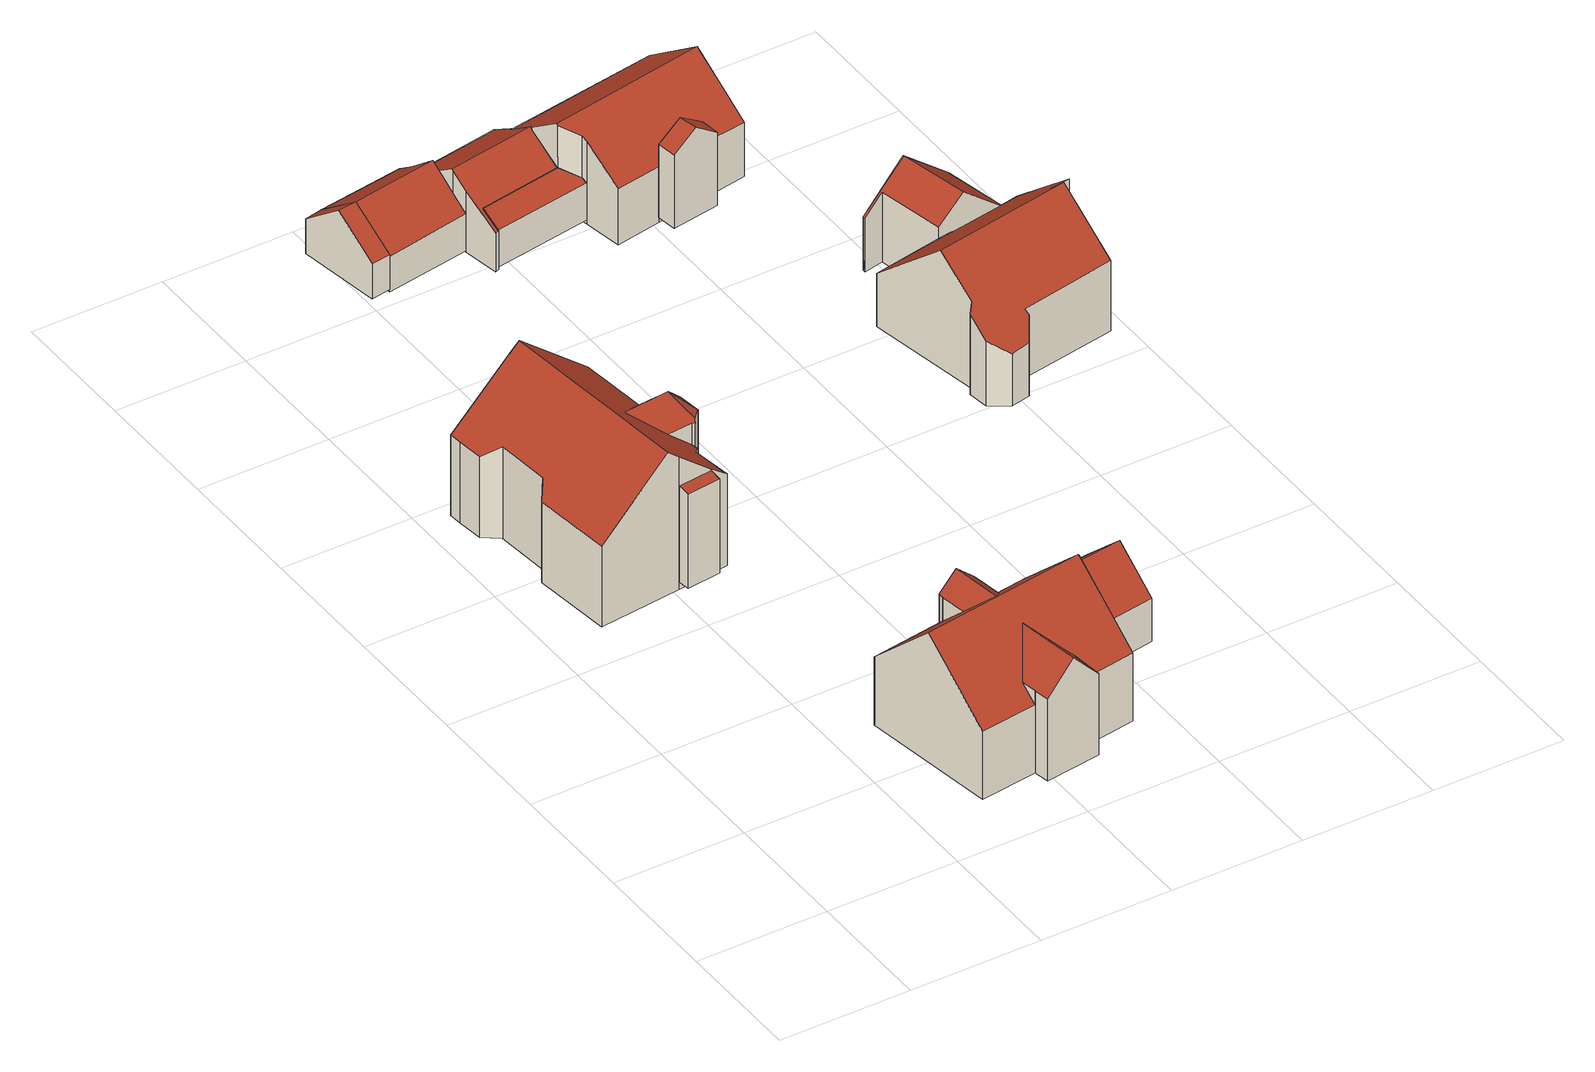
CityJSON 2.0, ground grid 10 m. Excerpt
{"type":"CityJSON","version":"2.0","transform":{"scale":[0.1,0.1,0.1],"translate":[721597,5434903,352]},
"CityObjects":{
"building1":{"type":"Building","attributes":{"Gemeindeschluessel":"09375181","HoeheDach":"365.960","HoeheGrund":"354.470","Methode":"2000","NiedrigsteTraufeDesGebaeudes":"360.975","Geometrietyp2DReferenz":"3000","measuredHeight":11.49,"function":"31001_1000","roofType":"3100"},"address":[{"Country":"Germany","Locality":"Pettendorf","ThoroughfareName":"Alte Straße 22"}],"geometry":[{"type":"Solid","lod":"2","boundaries":[[[[0,1,2]],[[3,4,5,6,7,8,9,0,2,10,11,12,13]],[[14,15,16,17,18,19]],[[20,21,22,23]],[[24,25,26,20,23,27,28,29,30,31,16,15,32,33,34,35,36,37,38,39]],[[23,22,40,27]],[[41,42,14,19,43]],[[38,6,5,39]],[[30,29,44,3,13]],[[19,18,43]],[[33,45,1,0,34]],[[24,46,47,25]],[[27,40,48,28]],[[34,0,9,35]],[[26,49,21,20]],[[32,42,41,50,45,33]],[[30,13,12,31]],[[37,7,6,38]],[[31,12,51,17,16]],[[50,41,43]],[[3,44,48,40,22,21,49,47,46,4]],[[15,14,42,32]],[[28,48,44,29]],[[36,8,7,37]],[[10,2,1,45,50,43]],[[24,39,5,4,46]],[[25,47,49,26]],[[10,43,18,17,51,11]],[[11,51,12]],[[35,9,8,36]]]],"semantics":{"surfaces":[{"type":"WallSurface","Flaeche":"1.565","Z_MAX":"8.280","Z_MAX_ASL":"362.750","Z_MIN":"6.661","Z_MIN_ASL":"361.131"},{"type":"RoofSurface","Dachneigung":"49.963","Dachorientierung":"83.417","Flaeche":"96.756","Z_MAX":"11.490","Z_MAX_ASL":"365.960","Z_MIN":"6.661","Z_MIN_ASL":"361.131"},{"type":"WallSurface","Flaeche":"12.165","Z_MAX":"8.453","Z_MAX_ASL":"362.923","Z_MIN":"0.000","Z_MIN_ASL":"354.470"},{"type":"WallSurface","Flaeche":"9.847","Z_MAX":"7.393","Z_MAX_ASL":"361.863","Z_MIN":"0.000","Z_MIN_ASL":"354.470"},{"type":"GroundSurface","Flaeche":"169.795","Z_MAX":"0.000","Z_MAX_ASL":"354.470","Z_MIN":"0.000","Z_MIN_ASL":"354.470"},{"type":"WallSurface","Flaeche":"13.181","Z_MAX":"6.507","Z_MAX_ASL":"360.977","Z_MIN":"0.000","Z_MIN_ASL":"354.470"},{"type":"RoofSurface","Dachneigung":"42.994","Dachorientierung":"83.411","Flaeche":"2.469","Z_MAX":"10.130","Z_MAX_ASL":"364.600","Z_MIN":"8.207","Z_MIN_ASL":"362.677"},{"type":"WallSurface","Flaeche":"25.214","Z_MAX":"10.729","Z_MAX_ASL":"365.199","Z_MIN":"0.000","Z_MIN_ASL":"354.470"},{"type":"WallSurface","Flaeche":"60.490","Z_MAX":"11.490","Z_MAX_ASL":"365.960","Z_MIN":"0.000","Z_MIN_ASL":"354.470"},{"type":"RoofSurface","Dachneigung":"46.150","Dachorientierung":"46.345","Flaeche":"1.358","Z_MAX":"10.130","Z_MAX_ASL":"364.600","Z_MIN":"8.323","Z_MIN_ASL":"362.793"},{"type":"WallSurface","Flaeche":"2.407","Z_MAX":"8.280","Z_MAX_ASL":"362.750","Z_MIN":"0.000","Z_MIN_ASL":"354.470"},{"type":"WallSurface","Flaeche":"40.074","Z_MAX":"6.509","Z_MAX_ASL":"360.979","Z_MIN":"0.000","Z_MIN_ASL":"354.470"},{"type":"WallSurface","Flaeche":"6.721","Z_MAX":"6.507","Z_MAX_ASL":"360.977","Z_MIN":"0.000","Z_MIN_ASL":"354.470"},{"type":"WallSurface","Flaeche":"4.140","Z_MAX":"6.667","Z_MAX_ASL":"361.137","Z_MIN":"0.000","Z_MIN_ASL":"354.470"},{"type":"WallSurface","Flaeche":"31.154","Z_MAX":"7.396","Z_MAX_ASL":"361.866","Z_MIN":"0.000","Z_MIN_ASL":"354.470"},{"type":"WallSurface","Flaeche":"12.035","Z_MAX":"8.447","Z_MAX_ASL":"362.917","Z_MIN":"0.000","Z_MIN_ASL":"354.470"},{"type":"WallSurface","Flaeche":"46.686","Z_MAX":"6.671","Z_MAX_ASL":"361.141","Z_MIN":"0.000","Z_MIN_ASL":"354.470"},{"type":"WallSurface","Flaeche":"10.857","Z_MAX":"8.529","Z_MAX_ASL":"362.999","Z_MIN":"0.000","Z_MIN_ASL":"354.470"},{"type":"WallSurface","Flaeche":"2.408","Z_MAX":"8.281","Z_MAX_ASL":"362.751","Z_MIN":"0.000","Z_MIN_ASL":"354.470"},{"type":"RoofSurface","Dachneigung":"46.237","Dachorientierung":"120.565","Flaeche":"1.376","Z_MAX":"10.130","Z_MAX_ASL":"364.600","Z_MIN":"8.305","Z_MIN_ASL":"362.775"},{"type":"RoofSurface","Dachneigung":"48.292","Dachorientierung":"263.425","Flaeche":"108.342","Z_MAX":"11.490","Z_MAX_ASL":"365.960","Z_MIN":"6.505","Z_MIN_ASL":"360.975"},{"type":"WallSurface","Flaeche":"13.186","Z_MAX":"8.217","Z_MAX_ASL":"362.687","Z_MIN":"0.000","Z_MIN_ASL":"354.470"},{"type":"WallSurface","Flaeche":"41.938","Z_MAX":"10.821","Z_MAX_ASL":"365.291","Z_MIN":"0.000","Z_MIN_ASL":"354.470"},{"type":"WallSurface","Flaeche":"23.842","Z_MAX":"7.384","Z_MAX_ASL":"361.854","Z_MIN":"0.000","Z_MIN_ASL":"354.470"},{"type":"RoofSurface","Dachneigung":"44.706","Dachorientierung":"173.592","Flaeche":"7.949","Z_MAX":"10.130","Z_MAX_ASL":"364.600","Z_MIN":"8.279","Z_MIN_ASL":"362.749"},{"type":"WallSurface","Flaeche":"60.401","Z_MAX":"11.490","Z_MAX_ASL":"365.960","Z_MIN":"0.000","Z_MIN_ASL":"354.470"},{"type":"WallSurface","Flaeche":"9.660","Z_MAX":"7.396","Z_MAX_ASL":"361.866","Z_MIN":"0.000","Z_MIN_ASL":"354.470"},{"type":"RoofSurface","Dachneigung":"44.742","Dachorientierung":"353.631","Flaeche":"7.939","Z_MAX":"10.130","Z_MAX_ASL":"364.600","Z_MIN":"8.280","Z_MIN_ASL":"362.750"},{"type":"WallSurface","Flaeche":"1.557","Z_MAX":"8.284","Z_MAX_ASL":"362.754","Z_MIN":"6.665","Z_MIN_ASL":"361.135"},{"type":"WallSurface","Flaeche":"8.470","Z_MAX":"7.379","Z_MAX_ASL":"361.849","Z_MIN":"0.000","Z_MIN_ASL":"354.470"}],"values":[[0,1,2,3,4,5,6,7,8,9,10,11,12,13,14,15,16,17,18,19,20,21,22,23,24,25,26,27,28,29]]}}]},
"building2":{"type":"Building","attributes":{"Gemeindeschluessel":"09375181","HoeheDach":"362.869","HoeheGrund":"355.080","Methode":"2000","NiedrigsteTraufeDesGebaeudes":"362.660","Geometrietyp2DReferenz":"3000","measuredHeight":7.79,"function":"51009_1610","roofType":"2100"},"geometry":[{"type":"Solid","lod":"2","boundaries":[[[[52,53,54,55]],[[55,54,56,57]],[[54,53,58,56]],[[59,58,53,52]],[[57,56,58,59]],[[57,59,52,55]]]],"semantics":{"surfaces":[{"type":"WallSurface","Flaeche":"19.841","Z_MAX":"7.582","Z_MAX_ASL":"362.662","Z_MIN":"0.000","Z_MIN_ASL":"355.080"},{"type":"WallSurface","Flaeche":"7.121","Z_MAX":"7.789","Z_MAX_ASL":"362.869","Z_MIN":"0.000","Z_MIN_ASL":"355.080"},{"type":"RoofSurface","Dachneigung":"77.416","Dachorientierung":"173.211","Flaeche":"2.499","Z_MAX":"7.789","Z_MAX_ASL":"362.869","Z_MIN":"7.580","Z_MIN_ASL":"362.660"},{"type":"WallSurface","Flaeche":"7.196","Z_MAX":"7.789","Z_MAX_ASL":"362.869","Z_MIN":"0.000","Z_MIN_ASL":"355.080"},{"type":"WallSurface","Flaeche":"20.395","Z_MAX":"7.789","Z_MAX_ASL":"362.869","Z_MIN":"0.000","Z_MIN_ASL":"355.080"},{"type":"GroundSurface","Flaeche":"2.439","Z_MAX":"0.000","Z_MAX_ASL":"355.080","Z_MIN":"0.000","Z_MIN_ASL":"355.080"}],"values":[[0,1,2,3,4,5]]}}]},
"building3":{"type":"Building","attributes":{"Gemeindeschluessel":"09375181","HoeheDach":"365.540","HoeheGrund":"355.106","Methode":"2000","NiedrigsteTraufeDesGebaeudes":"360.291","Geometrietyp2DReferenz":"3000","measuredHeight":10.43,"function":"31001_1000","roofType":"3100"},"address":[{"Country":"Germany","Locality":"Pettendorf","ThoroughfareName":"Alte Straße 27"}],"geometry":[{"type":"Solid","lod":"2","boundaries":[[[[60,61,62]],[[63,64,65,66,67]],[[68,69,70,71,72]],[[73,66,65,74,75]],[[76,77,78,79,74]],[[80,81,82,83,84]],[[81,80,85]],[[76,74,65,64]],[[86,87,88,89,90]],[[67,66,73,91,88]],[[60,83,82,61]],[[92,93,94,85,80]],[[80,84,95,92]],[[89,88,91]],[[96,95,84,83,60,62,97]],[[98,99,100,101]],[[76,64,63,87,86,93,92,95,96,98,101,69,68,77]],[[93,86,90,102,94]],[[67,88,87,63]],[[75,74,79]],[[97,62,61,82,81,85,94,102,71,70,100,99]],[[102,90,89,91,73,75,79,78,72,71]],[[101,100,70,69]],[[98,96,97,99]],[[68,72,78,77]]]],"semantics":{"surfaces":[{"type":"WallSurface","Flaeche":"2.628","Z_MAX":"7.394","Z_MAX_ASL":"362.500","Z_MIN":"5.185","Z_MIN_ASL":"360.291"},{"type":"WallSurface","Flaeche":"33.241","Z_MAX":"8.874","Z_MAX_ASL":"363.980","Z_MIN":"0.000","Z_MIN_ASL":"355.106"},{"type":"WallSurface","Flaeche":"42.540","Z_MAX":"10.434","Z_MAX_ASL":"365.540","Z_MIN":"0.000","Z_MIN_ASL":"355.106"},{"type":"RoofSurface","Dachneigung":"43.380","Dachorientierung":"81.616","Flaeche":"11.562","Z_MAX":"8.874","Z_MAX_ASL":"363.980","Z_MIN":"6.564","Z_MIN_ASL":"361.670"},{"type":"WallSurface","Flaeche":"22.237","Z_MAX":"6.624","Z_MAX_ASL":"361.730","Z_MIN":"0.000","Z_MIN_ASL":"355.106"},{"type":"RoofSurface","Dachneigung":"46.119","Dachorientierung":"261.616","Flaeche":"6.559","Z_MAX":"8.834","Z_MAX_ASL":"363.940","Z_MIN":"7.394","Z_MIN_ASL":"362.500"},{"type":"WallSurface","Flaeche":"1.873","Z_MAX":"7.395","Z_MAX_ASL":"362.501","Z_MIN":"5.529","Z_MIN_ASL":"360.635"},{"type":"WallSurface","Flaeche":"8.263","Z_MAX":"6.624","Z_MAX_ASL":"361.730","Z_MIN":"0.000","Z_MIN_ASL":"355.106"},{"type":"WallSurface","Flaeche":"24.905","Z_MAX":"6.590","Z_MAX_ASL":"361.696","Z_MIN":"0.000","Z_MIN_ASL":"355.106"},{"type":"RoofSurface","Dachneigung":"43.395","Dachorientierung":"261.595","Flaeche":"11.607","Z_MAX":"8.874","Z_MAX_ASL":"363.980","Z_MIN":"6.564","Z_MIN_ASL":"361.670"},{"type":"RoofSurface","Dachneigung":"46.115","Dachorientierung":"81.604","Flaeche":"6.559","Z_MAX":"8.834","Z_MAX_ASL":"363.940","Z_MIN":"7.394","Z_MIN_ASL":"362.500"},{"type":"WallSurface","Flaeche":"32.430","Z_MAX":"7.413","Z_MAX_ASL":"362.519","Z_MIN":"0.000","Z_MIN_ASL":"355.106"},{"type":"WallSurface","Flaeche":"2.839","Z_MAX":"7.413","Z_MAX_ASL":"362.519","Z_MIN":"0.000","Z_MIN_ASL":"355.106"},{"type":"WallSurface","Flaeche":"0.591","Z_MAX":"6.565","Z_MAX_ASL":"361.671","Z_MIN":"5.527","Z_MIN_ASL":"360.633"},{"type":"WallSurface","Flaeche":"24.584","Z_MAX":"8.834","Z_MAX_ASL":"363.940","Z_MIN":"0.000","Z_MIN_ASL":"355.106"},{"type":"WallSurface","Flaeche":"19.101","Z_MAX":"5.535","Z_MAX_ASL":"360.641","Z_MIN":"0.000","Z_MIN_ASL":"355.106"},{"type":"GroundSurface","Flaeche":"143.093","Z_MAX":"0.000","Z_MAX_ASL":"355.106","Z_MIN":"0.000","Z_MIN_ASL":"355.106"},{"type":"WallSurface","Flaeche":"85.184","Z_MAX":"10.434","Z_MAX_ASL":"365.540","Z_MIN":"0.000","Z_MIN_ASL":"355.106"},{"type":"WallSurface","Flaeche":"8.279","Z_MAX":"6.590","Z_MAX_ASL":"361.696","Z_MIN":"0.000","Z_MIN_ASL":"355.106"},{"type":"WallSurface","Flaeche":"0.606","Z_MAX":"6.564","Z_MAX_ASL":"361.670","Z_MIN":"5.514","Z_MIN_ASL":"360.620"},{"type":"RoofSurface","Dachneigung":"47.113","Dachorientierung":"351.501","Flaeche":"80.898","Z_MAX":"10.434","Z_MAX_ASL":"365.540","Z_MIN":"5.185","Z_MIN_ASL":"360.291"},{"type":"RoofSurface","Dachneigung":"47.662","Dachorientierung":"171.501","Flaeche":"79.066","Z_MAX":"10.434","Z_MAX_ASL":"365.540","Z_MIN":"5.514","Z_MIN_ASL":"360.620"},{"type":"WallSurface","Flaeche":"2.225","Z_MAX":"5.539","Z_MAX_ASL":"360.645","Z_MIN":"0.000","Z_MIN_ASL":"355.106"},{"type":"WallSurface","Flaeche":"1.998","Z_MAX":"5.531","Z_MAX_ASL":"360.637","Z_MIN":"0.000","Z_MIN_ASL":"355.106"},{"type":"WallSurface","Flaeche":"42.527","Z_MAX":"10.394","Z_MAX_ASL":"365.500","Z_MIN":"0.000","Z_MIN_ASL":"355.106"}],"values":[[0,1,2,3,4,5,6,7,8,9,10,11,12,13,14,15,16,17,18,19,20,21,22,23,24]]}}]},
"building4":{"type":"Building","attributes":{"Gemeindeschluessel":"09375181","HoeheDach":"361.760","HoeheGrund":"355.450","Methode":"1000","NiedrigsteTraufeDesGebaeudes":"358.881","Geometrietyp2DReferenz":"3000","measuredHeight":6.31,"function":"31001_2000","roofType":"3100"},"geometry":[{"type":"Solid","lod":"2","boundaries":[[[[103,104,105,106]],[[107,108,109,110]],[[111,112,113,114]],[[103,106,107,110,115,116]],[[108,107,106,105]],[[109,114,113,115,110]],[[113,112,116,115]],[[111,104,103,116,112]],[[109,108,105,104,111,114]]]],"semantics":{"surfaces":[{"type":"WallSurface","Flaeche":"22.914","Z_MAX":"3.439","Z_MAX_ASL":"358.889","Z_MIN":"0.000","Z_MIN_ASL":"355.450"},{"type":"WallSurface","Flaeche":"1.737","Z_MAX":"4.324","Z_MAX_ASL":"359.774","Z_MIN":"0.000","Z_MIN_ASL":"355.450"},{"type":"WallSurface","Flaeche":"21.478","Z_MAX":"3.444","Z_MAX_ASL":"358.894","Z_MIN":"0.000","Z_MIN_ASL":"355.450"},{"type":"RoofSurface","Dachneigung":"47.606","Dachorientierung":"351.449","Flaeche":"27.192","Z_MAX":"6.310","Z_MAX_ASL":"361.760","Z_MIN":"3.439","Z_MIN_ASL":"358.889"},{"type":"WallSurface","Flaeche":"3.743","Z_MAX":"4.320","Z_MAX_ASL":"359.770","Z_MIN":"0.000","Z_MIN_ASL":"355.450"},{"type":"WallSurface","Flaeche":"26.870","Z_MAX":"6.310","Z_MAX_ASL":"361.760","Z_MIN":"0.000","Z_MIN_ASL":"355.450"},{"type":"RoofSurface","Dachneigung":"47.600","Dachorientierung":"171.455","Flaeche":"26.637","Z_MAX":"6.310","Z_MAX_ASL":"361.760","Z_MIN":"3.431","Z_MIN_ASL":"358.881"},{"type":"WallSurface","Flaeche":"30.689","Z_MAX":"6.310","Z_MAX_ASL":"361.760","Z_MIN":"0.000","Z_MIN_ASL":"355.450"},{"type":"GroundSurface","Flaeche":"39.754","Z_MAX":"0.000","Z_MAX_ASL":"355.450","Z_MIN":"0.000","Z_MIN_ASL":"355.450"}],"values":[[0,1,2,3,4,5,6,7,8]]}}]},
"building5":{"type":"Building","attributes":{"Gemeindeschluessel":"09375181","HoeheDach":"358.460","HoeheGrund":"353.230","Methode":"2000","NiedrigsteTraufeDesGebaeudes":"355.968","Geometrietyp2DReferenz":"3000","measuredHeight":5.23,"function":"51009_1610","roofType":"3100"},"geometry":[{"type":"Solid","lod":"2","boundaries":[[[[117,118,119,120,121]],[[118,122,123,119]],[[124,125,117,121]],[[124,126,123,122,125]],[[119,123,126,120]],[[121,120,126,124]],[[125,122,118,117]]]],"semantics":{"surfaces":[{"type":"WallSurface","Flaeche":"26.020","Z_MAX":"5.230","Z_MAX_ASL":"358.460","Z_MIN":"0.000","Z_MIN_ASL":"353.230"},{"type":"RoofSurface","Dachneigung":"52.693","Dachorientierung":"170.672","Flaeche":"6.026","Z_MAX":"5.230","Z_MAX_ASL":"358.460","Z_MIN":"2.748","Z_MIN_ASL":"355.978"},{"type":"GroundSurface","Flaeche":"9.539","Z_MAX":"0.000","Z_MAX_ASL":"353.230","Z_MIN":"0.000","Z_MIN_ASL":"353.230"},{"type":"WallSurface","Flaeche":"25.980","Z_MAX":"5.230","Z_MAX_ASL":"358.460","Z_MIN":"0.000","Z_MIN_ASL":"353.230"},{"type":"RoofSurface","Dachneigung":"52.692","Dachorientierung":"350.655","Flaeche":"5.968","Z_MAX":"5.230","Z_MAX_ASL":"358.460","Z_MIN":"2.738","Z_MIN_ASL":"355.968"},{"type":"WallSurface","Flaeche":"3.970","Z_MAX":"2.750","Z_MAX_ASL":"355.980","Z_MIN":"0.000","Z_MIN_ASL":"353.230"},{"type":"WallSurface","Flaeche":"4.066","Z_MAX":"2.748","Z_MAX_ASL":"355.978","Z_MIN":"0.000","Z_MIN_ASL":"353.230"}],"values":[[0,1,2,3,4,5,6]]}}]},
"building6":{"type":"Building","attributes":{"Gemeindeschluessel":"09375181","HoeheDach":"358.451","HoeheGrund":"352.990","Methode":"1000","NiedrigsteTraufeDesGebaeudes":"355.944","Geometrietyp2DReferenz":"3000","measuredHeight":5.46,"function":"31001_2000","roofType":"3100"},"geometry":[{"type":"Solid","lod":"2","boundaries":[[[[127,126,128,129]],[[130,131,132,123]],[[133,130,123,126,127]],[[134,135,133,127,129]],[[129,128,136,134]],[[134,136,132,131,135]],[[135,131,130,133]],[[123,132,136,128,126]]]],"semantics":{"surfaces":[{"type":"WallSurface","Flaeche":"19.701","Z_MAX":"2.966","Z_MAX_ASL":"355.956","Z_MIN":"0.000","Z_MIN_ASL":"352.990"},{"type":"RoofSurface","Dachneigung":"52.498","Dachorientierung":"170.910","Flaeche":"27.129","Z_MAX":"5.461","Z_MAX_ASL":"358.451","Z_MIN":"2.954","Z_MIN_ASL":"355.944"},{"type":"WallSurface","Flaeche":"27.446","Z_MAX":"5.461","Z_MAX_ASL":"358.451","Z_MIN":"0.000","Z_MIN_ASL":"352.990"},{"type":"GroundSurface","Flaeche":"43.103","Z_MAX":"0.000","Z_MAX_ASL":"352.990","Z_MIN":"0.000","Z_MIN_ASL":"352.990"},{"type":"WallSurface","Flaeche":"4.419","Z_MAX":"3.947","Z_MAX_ASL":"356.937","Z_MIN":"0.000","Z_MIN_ASL":"352.990"},{"type":"WallSurface","Flaeche":"22.927","Z_MAX":"5.461","Z_MAX_ASL":"358.451","Z_MIN":"0.000","Z_MIN_ASL":"352.990"},{"type":"WallSurface","Flaeche":"19.628","Z_MAX":"2.980","Z_MAX_ASL":"355.970","Z_MIN":"0.000","Z_MIN_ASL":"352.990"},{"type":"RoofSurface","Dachneigung":"52.501","Dachorientierung":"350.910","Flaeche":"27.200","Z_MAX":"5.461","Z_MAX_ASL":"358.451","Z_MIN":"2.966","Z_MIN_ASL":"355.956"}],"values":[[0,1,2,3,4,5,6,7]]}}]},
"building7":{"type":"Building","attributes":{"Gemeindeschluessel":"09375181","HoeheDach":"358.860","HoeheGrund":"352.900","Methode":"2000","NiedrigsteTraufeDesGebaeudes":"356.032","Geometrietyp2DReferenz":"3000","measuredHeight":5.96,"function":"31001_2463","roofType":"3100","storeysAboveGround":1},"geometry":[{"type":"Solid","lod":"2","boundaries":[[[[137,138,139,140,141,142]],[[143,144,145,146]],[[137,147,148,138]],[[147,137,142,149]],[[150,151,152,153]],[[154,155,156,157]],[[144,143,158,159]],[[155,158,143,146,148,147,149,160,150,153,156]],[[153,152,157,156]],[[154,157,152,151,140,139,145,144,159]],[[150,160,141,140,151]],[[148,146,145,139,138]],[[155,154,159,158]],[[141,160,149,142]]]],"semantics":{"surfaces":[{"type":"RoofSurface","Dachneigung":"55.835","Dachorientierung":"350.667","Flaeche":"32.077","Z_MAX":"5.960","Z_MAX_ASL":"358.860","Z_MIN":"3.354","Z_MIN_ASL":"356.254"},{"type":"WallSurface","Flaeche":"6.557","Z_MAX":"5.850","Z_MAX_ASL":"358.750","Z_MIN":"0.000","Z_MIN_ASL":"352.900"},{"type":"WallSurface","Flaeche":"23.708","Z_MAX":"3.354","Z_MAX_ASL":"356.254","Z_MIN":"0.000","Z_MIN_ASL":"352.900"},{"type":"WallSurface","Flaeche":"6.927","Z_MAX":"4.545","Z_MAX_ASL":"357.445","Z_MIN":"0.000","Z_MIN_ASL":"352.900"},{"type":"WallSurface","Flaeche":"12.615","Z_MAX":"5.847","Z_MAX_ASL":"358.747","Z_MIN":"0.000","Z_MIN_ASL":"352.900"},{"type":"WallSurface","Flaeche":"5.377","Z_MAX":"4.136","Z_MAX_ASL":"357.036","Z_MIN":"0.000","Z_MIN_ASL":"352.900"},{"type":"WallSurface","Flaeche":"11.394","Z_MAX":"5.033","Z_MAX_ASL":"357.933","Z_MIN":"0.000","Z_MIN_ASL":"352.900"},{"type":"GroundSurface","Flaeche":"45.261","Z_MAX":"0.000","Z_MAX_ASL":"352.900","Z_MIN":"0.000","Z_MIN_ASL":"352.900"},{"type":"WallSurface","Flaeche":"26.796","Z_MAX":"4.136","Z_MAX_ASL":"357.036","Z_MIN":"0.000","Z_MIN_ASL":"352.900"},{"type":"RoofSurface","Dachneigung":"55.831","Dachorientierung":"170.659","Flaeche":"22.623","Z_MAX":"5.960","Z_MAX_ASL":"358.860","Z_MIN":"3.132","Z_MIN_ASL":"356.032"},{"type":"WallSurface","Flaeche":"11.906","Z_MAX":"5.960","Z_MAX_ASL":"358.860","Z_MIN":"0.000","Z_MIN_ASL":"352.900"},{"type":"WallSurface","Flaeche":"18.840","Z_MAX":"5.960","Z_MAX_ASL":"358.860","Z_MIN":"0.000","Z_MIN_ASL":"352.900"},{"type":"WallSurface","Flaeche":"0.849","Z_MAX":"3.141","Z_MAX_ASL":"356.041","Z_MIN":"0.000","Z_MIN_ASL":"352.900"},{"type":"WallSurface","Flaeche":"1.286","Z_MAX":"4.548","Z_MAX_ASL":"357.448","Z_MIN":"0.000","Z_MIN_ASL":"352.900"}],"values":[[0,1,2,3,4,5,6,7,8,9,10,11,12,13]]}}]},
"building8":{"type":"Building","attributes":{"Gemeindeschluessel":"09375181","HoeheDach":"357.100","HoeheGrund":"353.085","Methode":"2000","NiedrigsteTraufeDesGebaeudes":"356.059","Geometrietyp2DReferenz":"3000","measuredHeight":4.01,"function":"51009_1610","roofType":"2100"},"geometry":[{"type":"Solid","lod":"2","boundaries":[[[[161,162,163,164]],[[165,166,167,168]],[[169,170,162,161]],[[165,168,169,161,164]],[[168,167,170,169]],[[163,162,170,167,166]],[[164,163,166,165]]]],"semantics":{"surfaces":[{"type":"WallSurface","Flaeche":"22.671","Z_MAX":"2.974","Z_MAX_ASL":"356.059","Z_MIN":"0.000","Z_MIN_ASL":"353.085"},{"type":"WallSurface","Flaeche":"26.010","Z_MAX":"4.015","Z_MAX_ASL":"357.100","Z_MIN":"0.000","Z_MIN_ASL":"353.085"},{"type":"WallSurface","Flaeche":"1.100","Z_MAX":"3.224","Z_MAX_ASL":"356.309","Z_MIN":"0.000","Z_MIN_ASL":"353.085"},{"type":"GroundSurface","Flaeche":"10.573","Z_MAX":"0.000","Z_MAX_ASL":"353.085","Z_MIN":"0.000","Z_MIN_ASL":"353.085"},{"type":"WallSurface","Flaeche":"5.707","Z_MAX":"4.006","Z_MAX_ASL":"357.091","Z_MIN":"0.000","Z_MIN_ASL":"353.085"},{"type":"RoofSurface","Dachneigung":"54.834","Dachorientierung":"170.564","Flaeche":"12.934","Z_MAX":"4.015","Z_MAX_ASL":"357.100","Z_MIN":"2.974","Z_MIN_ASL":"356.059"},{"type":"WallSurface","Flaeche":"5.165","Z_MAX":"4.015","Z_MAX_ASL":"357.100","Z_MIN":"0.000","Z_MIN_ASL":"353.085"}],"values":[[0,1,2,3,4,5,6]]}}]},
"building9":{"type":"Building","attributes":{"Gemeindeschluessel":"09375181","HoeheDach":"360.350","HoeheGrund":"353.240","Methode":"2000","NiedrigsteTraufeDesGebaeudes":"359.050","Geometrietyp2DReferenz":"3000","measuredHeight":7.11,"function":"51009_1610","roofType":"3100"},"geometry":[{"type":"Solid","lod":"2","boundaries":[[[[171,172,173,174]],[[174,175,176,171]],[[173,177,178,175,174]],[[178,177,179,180]],[[172,179,177,173]],[[175,178,180,176]],[[171,176,180,179,172]]]],"semantics":{"surfaces":[{"type":"GroundSurface","Flaeche":"5.546","Z_MAX":"0.000","Z_MAX_ASL":"353.240","Z_MIN":"0.000","Z_MIN_ASL":"353.240"},{"type":"WallSurface","Flaeche":"8.719","Z_MAX":"5.815","Z_MAX_ASL":"359.055","Z_MIN":"0.000","Z_MIN_ASL":"353.240"},{"type":"WallSurface","Flaeche":"23.886","Z_MAX":"7.110","Z_MAX_ASL":"360.350","Z_MIN":"0.000","Z_MIN_ASL":"353.240"},{"type":"RoofSurface","Dachneigung":"54.998","Dachorientierung":"80.802","Flaeche":"3.386","Z_MAX":"7.110","Z_MAX_ASL":"360.350","Z_MIN":"5.810","Z_MIN_ASL":"359.050"},{"type":"WallSurface","Flaeche":"8.707","Z_MAX":"5.817","Z_MAX_ASL":"359.057","Z_MIN":"0.000","Z_MIN_ASL":"353.240"},{"type":"RoofSurface","Dachneigung":"55.001","Dachorientierung":"260.805","Flaeche":"3.384","Z_MAX":"7.110","Z_MAX_ASL":"360.350","Z_MIN":"5.815","Z_MIN_ASL":"359.055"},{"type":"WallSurface","Flaeche":"23.943","Z_MAX":"7.110","Z_MAX_ASL":"360.350","Z_MIN":"0.000","Z_MIN_ASL":"353.240"}],"values":[[0,1,2,3,4,5,6]]}}]},
"building10":{"type":"Building","attributes":{"Gemeindeschluessel":"09375181","HoeheDach":"360.656","HoeheGrund":"352.790","Methode":"2000","NiedrigsteTraufeDesGebaeudes":"357.242","Geometrietyp2DReferenz":"3000","measuredHeight":7.87,"function":"31001_1000","roofType":"3100","storeysAboveGround":1},"address":[{"Country":"Germany","Locality":"Pettendorf","ThoroughfareName":"Alte Straße 20a"}],"geometry":[{"type":"Solid","lod":"2","boundaries":[[[[181,182,183,184]],[[185,186,187,188]],[[189,190,191,192,183,182]],[[193,194,187,186,195,196,191,190,197]],[[184,183,192,198]],[[199,191,196,200]],[[201,202,181,184,198,199,200,203,185,188,204,205,206]],[[198,192,191,199]],[[204,194,193,205]],[[188,187,194,204]],[[202,189,182,181]],[[201,197,190,189,202]],[[193,197,201,206,205]],[[200,196,195,203]],[[203,195,186,185]]]],"semantics":{"surfaces":[{"type":"WallSurface","Flaeche":"1.264","Z_MAX":"4.471","Z_MAX_ASL":"357.261","Z_MIN":"0.000","Z_MIN_ASL":"352.790"},{"type":"WallSurface","Flaeche":"16.088","Z_MAX":"4.476","Z_MAX_ASL":"357.266","Z_MIN":"0.000","Z_MIN_ASL":"352.790"},{"type":"RoofSurface","Dachneigung":"53.840","Dachorientierung":"350.713","Flaeche":"69.845","Z_MAX":"7.866","Z_MAX_ASL":"360.656","Z_MIN":"4.467","Z_MIN_ASL":"357.257"},{"type":"RoofSurface","Dachneigung":"53.784","Dachorientierung":"170.759","Flaeche":"64.325","Z_MAX":"7.866","Z_MAX_ASL":"360.656","Z_MIN":"4.452","Z_MIN_ASL":"357.242"},{"type":"WallSurface","Flaeche":"52.991","Z_MAX":"4.471","Z_MAX_ASL":"357.261","Z_MIN":"0.000","Z_MIN_ASL":"352.790"},{"type":"WallSurface","Flaeche":"28.673","Z_MAX":"7.866","Z_MAX_ASL":"360.656","Z_MIN":"0.000","Z_MIN_ASL":"352.790"},{"type":"GroundSurface","Flaeche":"108.287","Z_MAX":"0.000","Z_MAX_ASL":"352.790","Z_MIN":"0.000","Z_MIN_ASL":"352.790"},{"type":"WallSurface","Flaeche":"28.656","Z_MAX":"7.866","Z_MAX_ASL":"360.656","Z_MIN":"0.000","Z_MIN_ASL":"352.790"},{"type":"WallSurface","Flaeche":"2.402","Z_MAX":"6.950","Z_MAX_ASL":"359.740","Z_MIN":"0.000","Z_MIN_ASL":"352.790"},{"type":"WallSurface","Flaeche":"16.932","Z_MAX":"6.693","Z_MAX_ASL":"359.483","Z_MIN":"0.000","Z_MIN_ASL":"352.790"},{"type":"WallSurface","Flaeche":"11.884","Z_MAX":"6.113","Z_MAX_ASL":"358.903","Z_MIN":"0.000","Z_MIN_ASL":"352.790"},{"type":"WallSurface","Flaeche":"17.779","Z_MAX":"7.860","Z_MAX_ASL":"360.650","Z_MIN":"0.000","Z_MIN_ASL":"352.790"},{"type":"WallSurface","Flaeche":"11.646","Z_MAX":"7.759","Z_MAX_ASL":"360.549","Z_MIN":"0.000","Z_MIN_ASL":"352.790"},{"type":"WallSurface","Flaeche":"16.609","Z_MAX":"4.462","Z_MAX_ASL":"357.252","Z_MIN":"0.000","Z_MIN_ASL":"352.790"},{"type":"WallSurface","Flaeche":"16.509","Z_MAX":"4.470","Z_MAX_ASL":"357.260","Z_MIN":"0.000","Z_MIN_ASL":"352.790"}],"values":[[0,1,2,3,4,5,6,7,8,9,10,11,12,13,14]]}}]},
"building11":{"type":"Building","attributes":{"Gemeindeschluessel":"09375181","HoeheDach":"361.990","HoeheGrund":"352.500","Methode":"2000","NiedrigsteTraufeDesGebaeudes":"356.738","Geometrietyp2DReferenz":"3000","measuredHeight":9.49,"function":"31001_1000","roofType":"3100"},"address":[{"Country":"Germany","Locality":"Pettendorf","ThoroughfareName":"Alte Straße 20"}],"geometry":[{"type":"Solid","lod":"2","boundaries":[[[[207,208,209,210]],[[211,212,213,214]],[[215,216,217,218,219,220,221,222,209,208]],[[223,216,215,224]],[[225,226,227,228]],[[229,230,231,232,233,223,224,207,210,211,214,225,228,234]],[[230,220,219,231]],[[233,217,216,223]],[[210,209,222,212,211]],[[222,221,235,236,227,226,213,212]],[[231,219,218,232]],[[214,213,226,225]],[[224,215,208,207]],[[232,218,217,233]],[[234,236,235,229]],[[228,227,236,234]],[[229,235,221,220,230]]]],"semantics":{"surfaces":[{"type":"WallSurface","Flaeche":"4.775","Z_MAX":"6.971","Z_MAX_ASL":"359.471","Z_MIN":"0.000","Z_MIN_ASL":"352.500"},{"type":"WallSurface","Flaeche":"23.462","Z_MAX":"4.267","Z_MAX_ASL":"356.767","Z_MIN":"0.000","Z_MIN_ASL":"352.500"},{"type":"RoofSurface","Dachneigung":"49.339","Dachorientierung":"170.163","Flaeche":"71.006","Z_MAX":"9.490","Z_MAX_ASL":"361.990","Z_MIN":"4.238","Z_MIN_ASL":"356.738"},{"type":"WallSurface","Flaeche":"7.667","Z_MAX":"5.219","Z_MAX_ASL":"357.719","Z_MIN":"0.000","Z_MIN_ASL":"352.500"},{"type":"WallSurface","Flaeche":"5.288","Z_MAX":"4.263","Z_MAX_ASL":"356.763","Z_MIN":"0.000","Z_MIN_ASL":"352.500"},{"type":"GroundSurface","Flaeche":"126.904","Z_MAX":"0.000","Z_MAX_ASL":"352.500","Z_MIN":"0.000","Z_MIN_ASL":"352.500"},{"type":"WallSurface","Flaeche":"42.067","Z_MAX":"5.654","Z_MAX_ASL":"358.154","Z_MIN":"0.000","Z_MIN_ASL":"352.500"},{"type":"WallSurface","Flaeche":"6.646","Z_MAX":"4.276","Z_MAX_ASL":"356.776","Z_MIN":"0.000","Z_MIN_ASL":"352.500"},{"type":"WallSurface","Flaeche":"65.981","Z_MAX":"9.490","Z_MAX_ASL":"361.990","Z_MIN":"0.000","Z_MIN_ASL":"352.500"},{"type":"RoofSurface","Dachneigung":"49.339","Dachorientierung":"350.157","Flaeche":"96.288","Z_MAX":"9.490","Z_MAX_ASL":"361.990","Z_MIN":"4.260","Z_MIN_ASL":"356.760"},{"type":"WallSurface","Flaeche":"2.204","Z_MAX":"5.638","Z_MAX_ASL":"358.138","Z_MIN":"0.000","Z_MIN_ASL":"352.500"},{"type":"WallSurface","Flaeche":"23.671","Z_MAX":"4.267","Z_MAX_ASL":"356.767","Z_MIN":"0.000","Z_MIN_ASL":"352.500"},{"type":"WallSurface","Flaeche":"9.065","Z_MAX":"6.543","Z_MAX_ASL":"359.043","Z_MIN":"0.000","Z_MIN_ASL":"352.500"},{"type":"WallSurface","Flaeche":"7.808","Z_MAX":"5.292","Z_MAX_ASL":"357.792","Z_MIN":"0.000","Z_MIN_ASL":"352.500"},{"type":"WallSurface","Flaeche":"12.343","Z_MAX":"8.445","Z_MAX_ASL":"360.945","Z_MIN":"0.000","Z_MIN_ASL":"352.500"},{"type":"WallSurface","Flaeche":"30.941","Z_MAX":"8.445","Z_MAX_ASL":"360.945","Z_MIN":"0.000","Z_MIN_ASL":"352.500"},{"type":"WallSurface","Flaeche":"44.839","Z_MAX":"9.490","Z_MAX_ASL":"361.990","Z_MIN":"0.000","Z_MIN_ASL":"352.500"}],"values":[[0,1,2,3,4,5,6,7,8,9,10,11,12,13,14,15,16]]}}]},
"building12":{"type":"Building","attributes":{"Gemeindeschluessel":"09375181","HoeheDach":"359.530","HoeheGrund":"352.080","Methode":"2000","NiedrigsteTraufeDesGebaeudes":"356.205","Geometrietyp2DReferenz":"3000","measuredHeight":7.45,"function":"31001_2000","roofType":"3100"},"geometry":[{"type":"Solid","lod":"2","boundaries":[[[[237,238,239,240]],[[241,242,243,244,245,246]],[[237,247,241,246,238]],[[248,239,238,246,245,249]],[[244,250,251,249,245]],[[252,243,242,253]],[[237,240,254,251,250,252,253,247]],[[240,239,248,254]],[[241,247,253,242]],[[250,244,243,252]],[[254,248,249,251]]]],"semantics":{"surfaces":[{"type":"WallSurface","Flaeche":"29.662","Z_MAX":"5.640","Z_MAX_ASL":"357.720","Z_MIN":"0.000","Z_MIN_ASL":"352.080"},{"type":"RoofSurface","Dachneigung":"49.447","Dachorientierung":"77.318","Flaeche":"25.837","Z_MAX":"7.450","Z_MAX_ASL":"359.530","Z_MIN":"4.125","Z_MIN_ASL":"356.205"},{"type":"WallSurface","Flaeche":"34.407","Z_MAX":"7.450","Z_MAX_ASL":"359.530","Z_MIN":"0.000","Z_MIN_ASL":"352.080"},{"type":"RoofSurface","Dachneigung":"49.450","Dachorientierung":"257.320","Flaeche":"15.743","Z_MAX":"7.450","Z_MAX_ASL":"359.530","Z_MIN":"4.369","Z_MIN_ASL":"356.449"},{"type":"WallSurface","Flaeche":"43.807","Z_MAX":"7.450","Z_MAX_ASL":"359.530","Z_MIN":"0.000","Z_MIN_ASL":"352.080"},{"type":"WallSurface","Flaeche":"0.763","Z_MAX":"4.292","Z_MAX_ASL":"356.372","Z_MIN":"0.000","Z_MIN_ASL":"352.080"},{"type":"GroundSurface","Flaeche":"31.587","Z_MAX":"0.000","Z_MAX_ASL":"352.080","Z_MIN":"0.000","Z_MIN_ASL":"352.080"},{"type":"WallSurface","Flaeche":"7.435","Z_MAX":"5.640","Z_MAX_ASL":"357.720","Z_MIN":"0.000","Z_MIN_ASL":"352.080"},{"type":"WallSurface","Flaeche":"22.844","Z_MAX":"4.515","Z_MAX_ASL":"356.595","Z_MIN":"0.000","Z_MIN_ASL":"352.080"},{"type":"WallSurface","Flaeche":"1.250","Z_MAX":"4.137","Z_MAX_ASL":"356.217","Z_MIN":"0.000","Z_MIN_ASL":"352.080"},{"type":"WallSurface","Flaeche":"1.244","Z_MAX":"4.370","Z_MAX_ASL":"356.450","Z_MIN":"0.000","Z_MIN_ASL":"352.080"}],"values":[[0,1,2,3,4,5,6,7,8,9,10]]}}]}
},
"vertices":[
[131,369,91],[131,369,108],[112,367,108],[62,468,140],[79,315,140],[88,316,132],[114,319,110],[128,321,99],[124,353,98],[132,363,91],[88,382,126],[107,403,108],[127,405,91],[119,475,91],[141,396,107],[141,396,25],[130,405,25],[130,405,108],[131,404,109],[140,397,108],[21,423,25],[21,423,99],[9,432,90],[9,432,25],[24,309,25],[17,370,25],[25,381,25],[7,452,25],[6,462,25],[54,467,25],[119,475,25],[127,405,25],[143,380,25],[134,369,25],[131,369,25],[132,363,25],[124,353,25],[128,321,25],[114,319,25],[88,316,25],[7,452,90],[142,379,108],[143,380,107],[124,386,126],[54,467,133],[134,369,107],[24,309,90],[17,370,90],[6,462,90],[25,381,99],[135,371,109],[127,405,108],
[115,310,31],[115,310,107],[89,307,107],[89,307,31],[88,316,109],[88,316,31],[114,320,109],[114,320,31],
[199,136,105],[203,112,105],[199,136,83],[174,8,31],[217,14,31],[217,14,97],[196,11,120],[174,8,97],[247,85,31],[239,138,31],[239,138,86],[247,86,135],[247,85,135],[188,60,120],[215,27,97],[214,38,97],[215,27,31],[255,33,31],[255,33,86],[215,27,86],[170,128,105],[173,108,105],[190,95,119],[184,134,119],[170,132,105],[170,128,86],[128,14,31],[172,20,31],[172,20,97],[172,20,86],[128,14,86],[170,32,97],[170,128,31],[112,119,31],[112,119,86],[170,132,31],[200,136,31],[200,136,83],[201,132,31],[201,132,86],[235,137,86],[235,137,31],[120,67,135],
[299,157,69],[299,157,34],[233,147,34],[233,147,69],[235,137,78],[235,137,34],[239,138,34],[239,138,78],[309,95,34],[309,95,69],[247,85,69],[247,85,34],[242,117,98],[304,126,98],
[97,700,12],[97,700,40],[92,732,65],[87,764,40],[87,764,12],[112,702,40],[106,734,65],[101,767,12],[112,702,12],[101,767,40],
[101,767,10],[167,777,40],[167,777,10],[112,702,39],[177,713,40],[172,745,65],[112,702,10],[169,764,10],[177,713,10],[169,764,49],
[239,776,43],[169,764,43],[175,726,69],[242,737,69],[239,758,54],[241,759,54],[177,713,9],[177,713,59],[175,725,68],[175,725,9],[239,776,9],[169,764,9],[241,759,9],[242,736,9],[242,736,67],[246,711,50],[246,711,9],[185,686,40],[185,686,9],[182,700,9],[182,700,50],[182,685,9],[182,685,40],[239,758,9],
[260,698,11],[260,698,41],[185,686,41],[185,686,11],[182,700,11],[182,700,51],[246,711,51],[246,711,11],[259,702,11],[259,702,43],
[300,674,12],[337,680,12],[339,665,12],[302,659,12],[302,659,71],[300,674,71],[339,665,71],[321,662,84],[337,680,71],[318,677,84],
[239,758,8],[239,758,53],[241,759,53],[241,759,8],[300,674,8],[300,674,53],[265,668,53],[265,668,8],[242,736,69],[246,712,86],[366,732,87],[359,778,53],[259,702,77],[260,698,75],[337,680,53],[373,686,52],[246,711,85],[359,778,8],[366,732,8],[373,686,8],[246,711,8],[242,736,8],[337,680,8],[260,698,8],[259,702,8],[253,706,8],
[373,414,5],[373,414,70],[377,419,75],[377,419,5],[361,508,5],[361,508,48],[415,518,48],[415,518,5],[375,398,57],[389,389,47],[404,392,48],[413,406,58],[412,410,61],[486,423,62],[478,467,100],[372,448,100],[389,389,5],[375,398,5],[470,527,5],[470,527,48],[482,529,48],[482,529,5],[476,479,5],[486,423,5],[412,410,5],[413,406,5],[404,392,5],[491,481,5],[476,479,89],[491,481,89],
[415,518,1],[415,518,57],[404,569,57],[404,569,1],[470,527,46],[461,578,44],[463,579,42],[462,581,42],[424,575,75],[436,521,75],[470,527,1],[389,566,44],[389,568,44],[462,581,1],[389,568,1],[463,579,1],[461,578,1],[389,566,1]
]}
